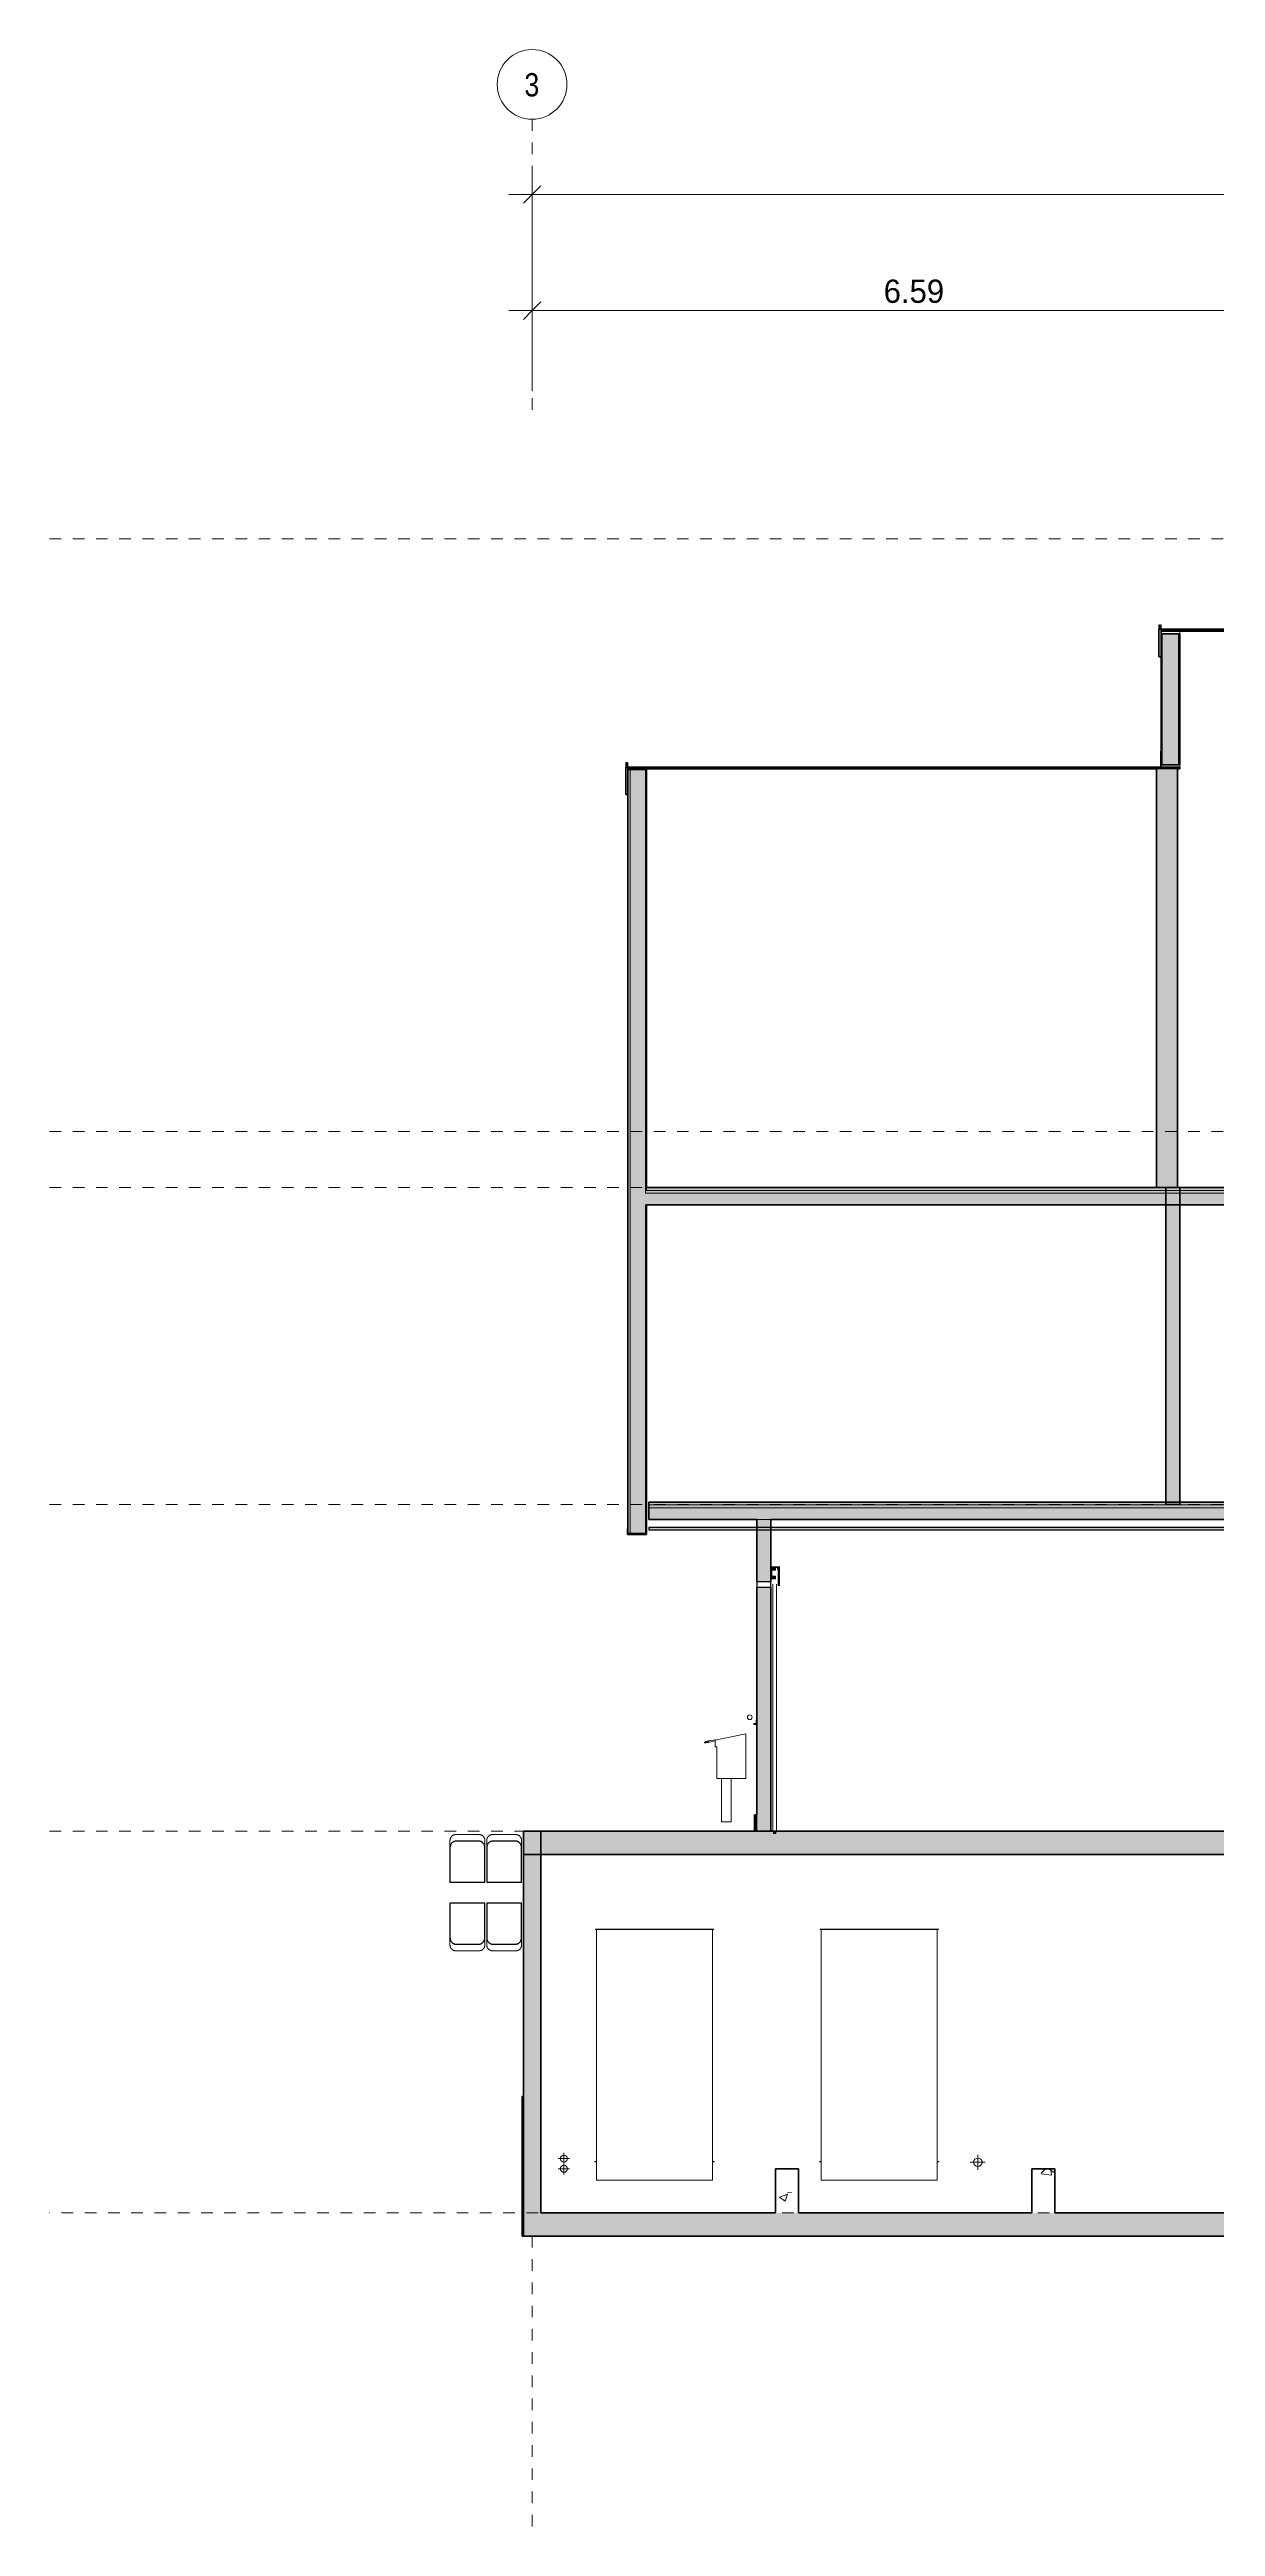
# Model space of a CAD drawing. Header units: metres. Extents: x -3 to 141, y -7 to 15.
# Drawn here: x 92.84 to 102.88, y -5.98 to 15.33 of the extents above; entities that cross this region are included whole.
import ezdxf

# ---------------------------------------------------------------- set-up
doc = ezdxf.new("R2010")
doc.units = ezdxf.units.M
doc.linetypes.add('Centre', pattern=[0.03175, 0.00635, -0.00475, 0.0159, -0.00475])
doc.linetypes.add('Grid Line', pattern=[0.022225, 0.0127, -0.003175, 0.003175, -0.003175])
for name, color, linetype, lineweight in [('A-ANNO-DIMS', 7, 'Continuous', 9), ('A-ANNO-DIMS-100', 7, 'Continuous', 9), ('A-CLNG', 7, 'Continuous', 9), ('A-CLNG-PATT', 7, 'Continuous', 35), ('A-DOOR', 7, 'Continuous', 9), ('A-FLOR', 7, 'Continuous', 9), ('A-FLOR-HRAL', 7, 'Continuous', 9), ('A-FLOR-LEVL', 7, 'Continuous', 9), ('A-FLOR-MCUT', 7, 'Continuous', 9), ('A-FLOR-PATT', 7, 'Continuous', 35), ('A-GENM', 7, 'Continuous', 9), ('A-ROOF', 7, 'Continuous', 9), ('A-ROOF-MCUT', 7, 'Continuous', 35), ('A-ROOF-OTLN', 7, 'Continuous', 9), ('A-ROOF-PATT', 7, 'Continuous', 9), ('A-WALL', 7, 'Continuous', 9), ('A-WALL-PATT', 7, 'Continuous', 35), ('I-WALL', 7, 'Continuous', 9), ('P-EQPM', 7, 'Continuous', 9), ('P-PIPE', 7, 'Continuous', 9), ('P-PIPE-CNTR', 7, 'Continuous', 9), ('P-SANR-FIXT', 7, 'Continuous', 9), ('S-BEAM', 7, 'Continuous', 9), ('S-GRID', 7, 'Continuous', 9), ('S-GRID-IDEN', 7, 'Continuous', 9)]:
    doc.layers.add(name, color=color, linetype=linetype, lineweight=lineweight)
doc.styles.add('Century Gothic_1', font='GOTHIC.TTF', dxfattribs={"height": 0.2})
doc.styles.add('Saira Condensed', font='SairaCondensed-Regular.ttf', dxfattribs={"height": 0.2})
doc.dimstyles.new('FCA_N_Cotas_E100', dxfattribs={"dimscale": 0.3048, "dimtxt": 0.208834, "dimasz": 0.492126, "dimexe": 0.656168, "dimexo": 0.656168, "dimgap": 0.032808, "dimtad": 1, "dimrnd": 0.01, "dimzin": 0, "dimdsep": 46, "dimtxsty": 'Century Gothic_1', "dimblk1": 'OBLIQUE', "dimblk2": 'OBLIQUE', "dimsah": 1, "dimcen": 0.09, "dimdle": 0.656168, "dimazin": 2, "dimtfac": 1, "dimtdec": 4, "dimtix": 1, "dimtmove": 0, "dimatfit": 3, "dimfxl": 1, "dimtvp": 1, "dimtolj": 1, "dimtzin": 0, "dimarcsym": 2})
pattern_1 = [(50, (101.3816, 5.947), (0.728738, -0.06376), [0.0762, -0.8382]), (355, (101.3816, 5.947), (-0.14097, 0.764224), [0.06096, -0.67056]), (100.451, (101.4426, 5.942), (0.58777, 0.70047), [0.06476, -0.71236]), (46.184, (101.3816, 6.15), (1.084314, -0.168175), [0.1143, -1.257]), (96.636, (101.4716, 6.136), (0.94999, 0.98975), [0.09714, -1.069]), (351.184, (101.3816, 6.15), (0.94969, 0.99015), [0.09144, -1.006]), (21, (101.4836, 6.099), (0.606457, -0.409065), [0.0762, -0.8382]), (326, (101.4836, 6.099), (0.24721, 0.73675), [0.06096, -0.67056]), (71.451, (101.5336, 6.065), (0.85367, 0.327687), [0.06476, -0.71236]), (37.5, (101.38158, 5.947), (0.012355, 0.338224), [0.03353, -0.6289, 0.03353, -0.64719, -0.6731]), (37.5, (101.38158, 5.947), (0.012355, 0.338224), [-1.343, 0.03353, -0.63957]), (7.5, (101.3816, 5.947), (0.267281, 0.400725), [0.03353, -0.35458, 0.03353, -0.61366, -0.25654]), (7.5, (101.3816, 5.947), (0.267281, 0.400725), [-1.035, 0.03353, -0.22301]), (327.5, (101.15558, 5.947), (0.542363, -0.022921), [0.03353, -0.22047, 0.03353, -0.75895, -1.052]), (327.5, (101.15558, 5.947), (0.542363, -0.022921), [-1.046, 0.03353, -1.018]), (317.5, (101.0536, 5.947), (0.592516, 0.101701), [0.03353, -0.29667, 0.03353, -0.49276, -0.74676]), (317.5, (101.0536, 5.947), (0.592516, 0.101701), [-0.85649, 0.03353, -0.71323])]

# ---------------------------------------------------------------- blocks, each defined once
blk = doc.blocks.new('Basic Wall _ Tabique exterior_Estructura Lamina Metalica - ___-2469500-Sección 04')
at = {"layer": 'A-WALL-PATT', "lineweight": 9, "true_color": 0x9a9a9a}
blk.add_hatch(color=253, dxfattribs=at).paths.add_polyline_path([(1.961, 0), (1.981, 0), (1.981, 0.14), (1.961, 0.14)])
at = {"layer": 'A-WALL', "lineweight": 35}
for p, q in [((1.981, 0.14), (1.961, 0.14)), ((1.961, 0.14), (1.961, 0)), ((1.961, 0), (1.981, 0))]:
    blk.add_line(p, q, dxfattribs=at)
at = {"layer": 'A-WALL'}
blk.add_line((1.981, 0), (1.981, 0.14), dxfattribs=at)
blk = doc.blocks.new('M_Corniza Generica - Gris-2550090-Sección 04')
at = {"layer": 'A-GENM', "true_color": 0x474958}
blk.add_hatch(color=251, dxfattribs=at).paths.add_polyline_path([(5.461, 9.254), (5.461, 9.295), (5.456, 9.295), (5.456, 9.254)])
at = {"layer": 'A-GENM', "color": 8, "true_color": 0x808080}
blk.add_line((5.456, 9.295), (5.456, 9.254), dxfattribs=at)
at = {"layer": 'A-GENM', "lineweight": 25}
for p, q in [((5.461, 9.254), (5.456, 9.254)), ((5.456, 9.254), (5.456, 9.157)), ((5.461, 9.157), (5.461, 9.254)), ((5.456, 9.157), (5.456, 9.154)), ((5.456, 9.154), (5.461, 9.154)), ((5.461, 9.154), (5.461, 9.157))]:
    blk.add_line(p, q, dxfattribs=at)
blk = doc.blocks.new('Puerta corredera simple con guía deslizante - 1200 x 2700mm-2595036-Sección 04')
at = {"layer": 'A-DOOR', "lineweight": 25, "true_color": 0xc0c0c0}
for points in [[(2.161, 2.255), (2.166, 2.255), (2.166, 2.275), (2.101, 2.275), (2.101, 2.27), (2.161, 2.27)], [(2.141, 2.17), (2.141, 2.195), (2.111, 2.195), (2.111, 2.245), (2.141, 2.245), (2.141, 2.27), (2.101, 2.27), (2.101, 2.17)], [(2.166, 2.115), (2.176, 2.115), (2.176, 2.275), (2.166, 2.275)], [(2.146, -0.02), (2.146, 0), (2.141, 0), (2.141, -0.015), (2.131, -0.015), (2.131, 0), (2.126, 0), (2.126, -0.02)]]:
    blk.add_hatch(color=9, dxfattribs=at).paths.add_polyline_path(points)
at = {"layer": 'A-DOOR', "lineweight": 25}
for p, q in [((2.101, 2.145), (1.981, 2.145)), ((1.981, 2.145), (1.981, 2.1)), ((2.101, 2.1), (2.101, 2.145)), ((1.981, 2.1), (2.101, 2.1))]:
    blk.add_line(p, q, dxfattribs=at)
at = {"layer": 'A-DOOR'}
for p, q in [((2.166, 2.275), (2.101, 2.275)), ((2.101, 2.275), (2.101, 2.27)), ((2.141, 2.27), (2.101, 2.27)), ((2.101, 2.27), (2.101, 2.17)), ((2.101, 2.27), (2.161, 2.27)), ((2.101, 2.17), (2.141, 2.17)), ((2.111, 2.195), (2.111, 2.245)), ((2.111, 2.245), (2.141, 2.245)), ((2.141, 2.195), (2.111, 2.195)), ((2.141, 2.245), (2.141, 2.27)), ((2.141, 2.17), (2.141, 2.195)), ((2.161, 2.27), (2.161, 2.255)), ((2.161, 2.255), (2.166, 2.255)), ((2.166, 2.275), (2.166, 2.115)), ((2.176, 2.275), (2.166, 2.275)), ((2.166, 2.255), (2.166, 2.275)), ((2.176, 2.115), (2.176, 2.275)), ((2.166, 2.115), (2.176, 2.115)), ((2.131, 0), (2.126, 0)), ((2.126, 0), (2.126, -0.02)), ((2.131, -0.015), (2.131, 0)), ((2.146, 0), (2.141, 0)), ((2.141, 0), (2.141, -0.015)), ((2.146, -0.02), (2.146, 0)), ((2.126, -0.02), (2.146, -0.02)), ((2.141, -0.015), (2.131, -0.015))]:
    blk.add_line(p, q, dxfattribs=at)
at = {"layer": 'A-DOOR', "lineweight": 18}
for p, q in [((2.12, 2.125), (2.12, 0.005)), ((2.152, 0.005), (2.152, 2.125))]:
    blk.add_line(p, q, dxfattribs=at)
blk = doc.blocks.new('M_RVR_Neumatico - M_RVR_Neumatico-2622534-Sección 04')
at = {"layer": 'A-GENM', "lineweight": 25}
for p, q in [((-0.343, -0.144), (-0.343, -0.438)), ((-0.093, -0.087), (-0.293, -0.087)), ((-0.043, -0.438), (-0.043, -0.144)), ((-0.343, -0.438), (-0.043, -0.438)), ((-0.043, -0.621), (-0.343, -0.621)), ((-0.343, -0.621), (-0.343, -0.915)), ((-0.043, -0.915), (-0.043, -0.621)), ((-0.293, -0.972), (-0.093, -0.972))]:
    blk.add_line(p, q, dxfattribs=at)
at = {"layer": 'A-GENM', "color": 8, "true_color": 0x808080}
for p, q in [((-0.093, -0.03), (-0.293, -0.03)), ((-0.293, -1.03), (-0.093, -1.03))]:
    blk.add_line(p, q, dxfattribs=at)
at = {"layer": 'A-GENM', "color": 8, "true_color": 0x808080, "flags": 128}
for points in [[(-0.343, -0.08), (-0.343, -0.078), (-0.342, -0.076), (-0.342, -0.074), (-0.342, -0.072), (-0.342, -0.07), (-0.341, -0.068), (-0.341, -0.066), (-0.34, -0.064), (-0.339, -0.062), (-0.339, -0.06), (-0.338, -0.058), (-0.337, -0.056), (-0.336, -0.055), (-0.335, -0.053), (-0.334, -0.051), (-0.333, -0.05), (-0.331, -0.048), (-0.33, -0.047), (-0.329, -0.045), (-0.327, -0.044), (-0.326, -0.042), (-0.324, -0.041), (-0.323, -0.04), (-0.321, -0.039), (-0.32, -0.037), (-0.318, -0.036), (-0.316, -0.035), (-0.314, -0.035), (-0.313, -0.034), (-0.311, -0.033), (-0.309, -0.032), (-0.307, -0.032), (-0.305, -0.031), (-0.303, -0.031), (-0.301, -0.03), (-0.299, -0.03), (-0.297, -0.03), (-0.295, -0.03), (-0.293, -0.03), (-0.293, -0.03)], [(-0.343, -0.144), (-0.343, -0.141), (-0.343, -0.133), (-0.343, -0.125), (-0.343, -0.117), (-0.343, -0.11), (-0.343, -0.104), (-0.343, -0.098), (-0.343, -0.094), (-0.343, -0.09), (-0.343, -0.086), (-0.343, -0.083), (-0.343, -0.081), (-0.343, -0.08), (-0.343, -0.08), (-0.343, -0.08)], [(-0.343, -0.08), (-0.343, -0.08), (-0.343, -0.081), (-0.343, -0.083), (-0.343, -0.085), (-0.343, -0.089), (-0.343, -0.092), (-0.343, -0.097), (-0.343, -0.102), (-0.343, -0.108), (-0.343, -0.115), (-0.343, -0.122), (-0.343, -0.13), (-0.343, -0.139), (-0.343, -0.144)], [(-0.093, -0.03), (-0.091, -0.03), (-0.089, -0.03), (-0.087, -0.03), (-0.085, -0.03), (-0.083, -0.031), (-0.081, -0.031), (-0.079, -0.032), (-0.077, -0.032), (-0.075, -0.033), (-0.073, -0.034), (-0.071, -0.034), (-0.07, -0.035), (-0.068, -0.036), (-0.066, -0.037), (-0.064, -0.038), (-0.063, -0.039), (-0.061, -0.041), (-0.06, -0.042), (-0.058, -0.043), (-0.057, -0.045), (-0.055, -0.046), (-0.054, -0.048), (-0.053, -0.049), (-0.052, -0.051), (-0.051, -0.053), (-0.049, -0.054), (-0.049, -0.056), (-0.048, -0.058), (-0.047, -0.06), (-0.046, -0.061), (-0.045, -0.063), (-0.045, -0.065), (-0.044, -0.067), (-0.044, -0.069), (-0.043, -0.071), (-0.043, -0.073), (-0.043, -0.075), (-0.043, -0.077), (-0.043, -0.079), (-0.043, -0.08)], [(-0.043, -0.144), (-0.043, -0.135), (-0.043, -0.127), (-0.043, -0.119), (-0.043, -0.112), (-0.043, -0.106), (-0.043, -0.1), (-0.043, -0.095), (-0.043, -0.091), (-0.043, -0.087), (-0.043, -0.084), (-0.043, -0.082), (-0.043, -0.08), (-0.043, -0.08), (-0.043, -0.08)], [(-0.043, -0.08), (-0.043, -0.08), (-0.043, -0.081), (-0.043, -0.083), (-0.043, -0.085), (-0.043, -0.089), (-0.043, -0.092), (-0.043, -0.097), (-0.043, -0.102), (-0.043, -0.108), (-0.043, -0.115), (-0.043, -0.122), (-0.043, -0.13), (-0.043, -0.139), (-0.043, -0.144)], [(-0.343, -0.915), (-0.343, -0.924), (-0.343, -0.932), (-0.343, -0.94), (-0.343, -0.947), (-0.343, -0.953), (-0.343, -0.959), (-0.343, -0.964), (-0.343, -0.968), (-0.343, -0.972), (-0.343, -0.975), (-0.343, -0.977), (-0.343, -0.979), (-0.343, -0.979), (-0.343, -0.98)], [(-0.343, -0.98), (-0.343, -0.979), (-0.343, -0.978), (-0.343, -0.976), (-0.343, -0.974), (-0.343, -0.971), (-0.343, -0.967), (-0.343, -0.962), (-0.343, -0.957), (-0.343, -0.951), (-0.343, -0.944), (-0.343, -0.937), (-0.343, -0.929), (-0.343, -0.92), (-0.343, -0.915)], [(-0.293, -1.03), (-0.295, -1.03), (-0.297, -1.029), (-0.299, -1.029), (-0.301, -1.029), (-0.303, -1.029), (-0.304, -1.028), (-0.306, -1.028), (-0.308, -1.027), (-0.31, -1.026), (-0.312, -1.026), (-0.314, -1.025), (-0.316, -1.024), (-0.317, -1.023), (-0.319, -1.022), (-0.321, -1.021), (-0.322, -1.02), (-0.324, -1.018), (-0.326, -1.017), (-0.327, -1.016), (-0.328, -1.014), (-0.33, -1.013), (-0.331, -1.011), (-0.332, -1.01), (-0.334, -1.008), (-0.335, -1.007), (-0.336, -1.005), (-0.337, -1.003), (-0.338, -1.001), (-0.338, -1), (-0.339, -0.998), (-0.34, -0.996), (-0.341, -0.994), (-0.341, -0.992), (-0.342, -0.99), (-0.342, -0.988), (-0.342, -0.986), (-0.342, -0.984), (-0.343, -0.982), (-0.343, -0.98), (-0.343, -0.98)], [(-0.043, -0.98), (-0.043, -0.982), (-0.043, -0.984), (-0.043, -0.986), (-0.043, -0.988), (-0.044, -0.99), (-0.044, -0.991), (-0.045, -0.993), (-0.045, -0.995), (-0.046, -0.997), (-0.047, -0.999), (-0.047, -1.001), (-0.048, -1.003), (-0.049, -1.004), (-0.05, -1.006), (-0.051, -1.008), (-0.053, -1.009), (-0.054, -1.011), (-0.055, -1.013), (-0.056, -1.014), (-0.058, -1.015), (-0.059, -1.017), (-0.061, -1.018), (-0.062, -1.019), (-0.064, -1.021), (-0.066, -1.022), (-0.067, -1.023), (-0.069, -1.024), (-0.071, -1.025), (-0.073, -1.025), (-0.074, -1.026), (-0.076, -1.027), (-0.078, -1.027), (-0.08, -1.028), (-0.082, -1.028), (-0.084, -1.029), (-0.086, -1.029), (-0.088, -1.029), (-0.09, -1.03), (-0.092, -1.03), (-0.093, -1.03)], [(-0.043, -0.915), (-0.043, -0.918), (-0.043, -0.926), (-0.043, -0.935), (-0.043, -0.942), (-0.043, -0.949), (-0.043, -0.955), (-0.043, -0.961), (-0.043, -0.965), (-0.043, -0.97), (-0.043, -0.973), (-0.043, -0.976), (-0.043, -0.978), (-0.043, -0.979), (-0.043, -0.98), (-0.043, -0.98)], [(-0.043, -0.98), (-0.043, -0.979), (-0.043, -0.978), (-0.043, -0.976), (-0.043, -0.974), (-0.043, -0.971), (-0.043, -0.967), (-0.043, -0.962), (-0.043, -0.957), (-0.043, -0.951), (-0.043, -0.944), (-0.043, -0.937), (-0.043, -0.929), (-0.043, -0.92), (-0.043, -0.915)]]:
    blk.add_lwpolyline(points, dxfattribs=at)
at = {"layer": 'A-GENM', "lineweight": 25}
for points, knots in [([(-0.293, -0.087), (-0.297, -0.087), (-0.303, -0.088), (-0.31, -0.09), (-0.317, -0.094), (-0.326, -0.1), (-0.333, -0.109), (-0.337, -0.117), (-0.339, -0.122), (-0.341, -0.128), (-0.342, -0.135), (-0.343, -0.141), (-0.343, -0.144)], [0, 0, 0, 0, 0.142857, 0.214286, 0.285714, 0.428571, 0.571429, 0.678571, 0.732143, 0.785714, 0.892857, 1, 1, 1, 1]), ([(-0.043, -0.144), (-0.043, -0.14), (-0.043, -0.132), (-0.047, -0.121), (-0.052, -0.11), (-0.058, -0.102), (-0.063, -0.098), (-0.067, -0.095), (-0.071, -0.092), (-0.075, -0.09), (-0.079, -0.089), (-0.085, -0.087), (-0.09, -0.087), (-0.093, -0.087)], [0, 0, 0, 0, 0.142857, 0.285714, 0.428571, 0.571429, 0.625, 0.678571, 0.732143, 0.785714, 0.839286, 0.892857, 1, 1, 1, 1]), ([(-0.343, -0.915), (-0.343, -0.919), (-0.342, -0.927), (-0.339, -0.939), (-0.333, -0.949), (-0.327, -0.957), (-0.322, -0.962), (-0.318, -0.964), (-0.314, -0.967), (-0.31, -0.969), (-0.306, -0.97), (-0.3, -0.972), (-0.296, -0.972), (-0.293, -0.972)], [0, 0, 0, 0, 0.142857, 0.285714, 0.428571, 0.571429, 0.625, 0.678571, 0.732143, 0.785714, 0.839286, 0.892857, 1, 1, 1, 1]), ([(-0.093, -0.972), (-0.088, -0.972), (-0.083, -0.971), (-0.075, -0.969), (-0.068, -0.965), (-0.06, -0.959), (-0.053, -0.95), (-0.049, -0.943), (-0.046, -0.937), (-0.045, -0.931), (-0.043, -0.924), (-0.043, -0.918), (-0.043, -0.915)], [0, 0, 0, 0, 0.142857, 0.214286, 0.285714, 0.428571, 0.571429, 0.678571, 0.732143, 0.785714, 0.892857, 1, 1, 1, 1])]:
    blk.add_open_spline(points, degree=3, knots=knots, dxfattribs=at)
blk = doc.blocks.new('Railing - Railing-2694456-Sección 04')
at = {"layer": 'A-FLOR-HRAL'}
for start, end in [(0, 180), (180, 0)]:
    blk.add_arc((1.921, 0.98), 0.02, start, end, dxfattribs=at)
blk = doc.blocks.new('Handrail Type - Handrail_Internal_-2694641-Sección 04')
at = {"layer": 'A-FLOR-HRAL'}
for start, end in [(0, 180), (180, 0)]:
    blk.add_arc((1.921, 0.98), 0.02, start, end, dxfattribs=at)
blk = doc.blocks.new('Gerflor-Aluminium_Brackets-Escort_Wall_Mounted-55mm - Escort_Wall_Mounted_Bracket_55mm-2694134-Sección 04')
at = {"layer": 'A-FLOR-HRAL'}
for p, q in [((1.97, 0.925), (1.956, 0.925)), ((1.956, 0.925), (1.956, 0.917)), ((1.976, 0.951), (1.976, 0.931)), ((1.976, 0.919), (1.982, 0.919)), ((1.982, 0.956), (1.98, 0.956)), ((1.982, 0.919), (1.982, 0.956))]:
    blk.add_line(p, q, dxfattribs=at)
for centre, radius, start, end in [((1.958, 0.979), 0.0628, 267.7065, 286.2155), ((1.97, 0.931), 0.00619, 270, 0), ((1.98, 0.951), 0.0045, 90, 180)]:
    blk.add_arc(centre, radius, start, end, dxfattribs=at)
blk = doc.blocks.new('M_RVR_Caja Carga Petroleo_02 - M_RVR_Caja Carga Petroleo_02-2705341-Sección 04')
at = {"layer": 'P-SANR-FIXT', "color": 8, "lineweight": 18, "true_color": 0x808080}
for p, q in [((1.622, 0.787), (1.569, 0.776)), ((1.571, 0.766), (1.623, 0.777)), ((1.623, 0.782), (1.622, 0.787)), ((1.888, 0.838), (1.623, 0.782)), ((1.623, 0.782), (1.623, 0.725)), ((1.623, 0.725), (1.638, 0.725)), ((1.638, 0.725), (1.638, 0.453)), ((1.888, 0.453), (1.888, 0.838)), ((1.638, 0.453), (1.888, 0.453)), ((1.677, 0.453), (1.677, 0.081)), ((1.76, 0.081), (1.76, 0.453)), ((1.677, 0.081), (1.76, 0.081))]:
    blk.add_line(p, q, dxfattribs=at)
at = {"layer": 'P-SANR-FIXT', "color": 8, "lineweight": 18, "true_color": 0x808080, "flags": 128}
for points in [[(1.53, 0.763), (1.53, 0.763), (1.53, 0.763), (1.53, 0.763), (1.53, 0.763), (1.53, 0.764), (1.53, 0.764), (1.53, 0.764), (1.53, 0.764), (1.53, 0.764), (1.53, 0.765), (1.53, 0.765), (1.531, 0.765), (1.531, 0.765), (1.531, 0.765), (1.531, 0.765), (1.531, 0.766), (1.531, 0.766), (1.531, 0.766), (1.531, 0.766), (1.531, 0.766), (1.531, 0.767), (1.531, 0.767), (1.532, 0.767), (1.532, 0.767), (1.532, 0.767), (1.532, 0.767)], [(1.533, 0.759), (1.533, 0.759), (1.533, 0.759), (1.533, 0.759), (1.533, 0.759), (1.533, 0.759), (1.532, 0.76), (1.532, 0.76), (1.532, 0.76), (1.532, 0.76), (1.532, 0.76), (1.532, 0.76), (1.532, 0.76), (1.531, 0.76), (1.531, 0.761), (1.531, 0.761), (1.531, 0.761), (1.531, 0.761), (1.531, 0.761), (1.531, 0.762), (1.531, 0.762), (1.531, 0.762), (1.531, 0.762), (1.531, 0.762), (1.53, 0.762), (1.53, 0.763)], [(1.569, 0.776), (1.568, 0.776), (1.566, 0.775), (1.565, 0.775), (1.563, 0.775), (1.562, 0.774), (1.561, 0.774), (1.559, 0.774), (1.558, 0.773), (1.557, 0.773), (1.555, 0.773), (1.554, 0.773), (1.553, 0.772), (1.552, 0.772), (1.551, 0.772), (1.549, 0.772), (1.548, 0.771), (1.547, 0.771), (1.546, 0.771), (1.545, 0.771), (1.544, 0.771), (1.543, 0.77), (1.542, 0.77), (1.541, 0.77), (1.541, 0.77), (1.54, 0.77), (1.539, 0.769), (1.538, 0.769), (1.538, 0.769), (1.537, 0.769), (1.537, 0.769), (1.536, 0.769), (1.536, 0.769), (1.535, 0.769), (1.535, 0.769), (1.535, 0.769), (1.535, 0.769), (1.534, 0.768), (1.534, 0.768), (1.534, 0.768)], [(1.534, 0.768), (1.534, 0.768), (1.534, 0.768), (1.535, 0.769), (1.535, 0.769), (1.535, 0.769), (1.535, 0.769), (1.536, 0.769), (1.536, 0.769), (1.537, 0.769), (1.537, 0.769), (1.538, 0.769), (1.538, 0.769), (1.539, 0.769), (1.54, 0.77), (1.54, 0.77), (1.541, 0.77), (1.542, 0.77), (1.543, 0.77), (1.544, 0.77), (1.545, 0.771), (1.546, 0.771), (1.547, 0.771), (1.548, 0.771), (1.549, 0.772), (1.55, 0.772), (1.551, 0.772), (1.553, 0.772), (1.554, 0.773), (1.555, 0.773), (1.556, 0.773), (1.558, 0.773), (1.559, 0.774), (1.56, 0.774), (1.562, 0.774), (1.563, 0.775), (1.564, 0.775), (1.566, 0.775), (1.567, 0.775), (1.569, 0.776), (1.569, 0.776)], [(1.534, 0.768), (1.534, 0.768), (1.534, 0.768)], [(1.536, 0.759), (1.536, 0.759), (1.536, 0.759), (1.536, 0.759), (1.536, 0.759), (1.535, 0.759), (1.535, 0.759), (1.535, 0.759), (1.535, 0.759), (1.535, 0.759), (1.534, 0.759), (1.534, 0.759), (1.534, 0.759)], [(1.536, 0.759), (1.536, 0.759), (1.537, 0.759), (1.537, 0.759), (1.537, 0.759), (1.537, 0.759), (1.537, 0.759), (1.538, 0.759), (1.538, 0.759), (1.539, 0.759), (1.539, 0.759), (1.54, 0.759), (1.54, 0.76), (1.541, 0.76), (1.542, 0.76), (1.542, 0.76), (1.543, 0.76), (1.544, 0.76), (1.545, 0.76), (1.546, 0.761), (1.547, 0.761), (1.548, 0.761), (1.549, 0.761), (1.55, 0.762), (1.551, 0.762), (1.552, 0.762), (1.553, 0.762), (1.555, 0.763), (1.556, 0.763), (1.557, 0.763), (1.558, 0.763), (1.56, 0.764), (1.561, 0.764), (1.562, 0.764), (1.564, 0.764), (1.565, 0.765), (1.566, 0.765), (1.568, 0.765), (1.569, 0.766), (1.571, 0.766), (1.571, 0.766)], [(1.537, 0.759), (1.537, 0.759), (1.537, 0.759), (1.537, 0.759), (1.537, 0.759), (1.536, 0.759), (1.536, 0.759)], [(1.571, 0.766), (1.57, 0.766), (1.568, 0.765), (1.567, 0.765), (1.565, 0.765), (1.564, 0.765), (1.563, 0.764), (1.561, 0.764), (1.56, 0.764), (1.559, 0.763), (1.558, 0.763), (1.556, 0.763), (1.555, 0.763), (1.554, 0.762), (1.553, 0.762), (1.551, 0.762), (1.55, 0.762), (1.549, 0.761), (1.548, 0.761), (1.547, 0.761), (1.546, 0.761), (1.545, 0.761), (1.544, 0.76), (1.543, 0.76), (1.543, 0.76), (1.542, 0.76), (1.541, 0.76), (1.54, 0.76), (1.54, 0.759), (1.539, 0.759), (1.539, 0.759), (1.538, 0.759)]]:
    blk.add_lwpolyline(points, dxfattribs=at)
blk = doc.blocks.new('M_Estanque Combustible - M_Estanque Combustible-3096269-Sección 04')
at = {"layer": 'P-EQPM'}
for p, q in [((3.544, -0.844), (2.526, -0.844)), ((2.526, -0.844), (2.526, -0.846)), ((2.526, -0.846), (3.544, -0.846)), ((2.536, -0.846), (2.536, -3.004)), ((3.534, -3.004), (3.534, -0.846)), ((3.544, -0.844), (3.544, -0.846)), ((2.521, -2.843), (2.521, -2.845)), ((2.536, -2.843), (2.521, -2.843)), ((2.521, -2.845), (2.536, -2.845)), ((3.534, -2.843), (3.549, -2.843)), ((3.549, -2.845), (3.534, -2.845)), ((3.549, -2.845), (3.549, -2.843)), ((2.536, -3.004), (3.534, -3.004))]:
    blk.add_line(p, q, dxfattribs=at)
blk = doc.blocks.new('Grid - 3mm-1144979-Sección 04')
at = {"layer": 'S-GRID-IDEN', "color": 253, "true_color": 0xaaaaaa}
blk.add_circle((13.228, 15.032), 0.3, dxfattribs=at)
blk = doc.blocks.new('DIMBLOCK21-Sección 04')
at = {"layer": 'A-ANNO-DIMS-100'}
for p, q in [((96.996, 13.085), (96.996, 13.285)), ((103.59, 13.085), (103.59, 13.285)), ((96.796, 13.085), (103.59, 13.085)), ((96.996, 13.085), (96.996, 12.392)), ((103.59, 13.085), (103.59, 12.392))]:
    blk.add_line(p, q, dxfattribs=at)
at = {"layer": 'A-ANNO-DIMS-100', "lineweight": 35}
for p, q in [((96.996, 13.085), (96.921, 13.01)), ((96.996, 13.085), (97.071, 13.16)), ((103.59, 13.085), (103.515, 13.01)), ((103.59, 13.085), (103.665, 13.16))]:
    blk.add_line(p, q, dxfattribs=at)
at = {"layer": 'A-ANNO-DIMS-100', "color": 0, "insert": (100.021, 13.352), "char_height": 0.2, "width": 0.65236, "attachment_point": 1, "line_spacing_factor": 0.984502, "style": 'Century Gothic_1'}
blk.add_mtext('6.59', dxfattribs=at)
blk = doc.blocks.new('_Oblique')
at = {"color": 0, "linetype": 'ByBlock', "lineweight": -2}
blk.add_line((-0.5, -0.5), (0.5, 0.5), dxfattribs=at)
blk = doc.blocks.new('DIMBLOCK23-Sección 04')
at = {"layer": 'A-ANNO-DIMS-100'}
for p, q in [((96.996, 14.085), (96.996, 14.285)), ((110.175, 14.085), (110.175, 14.285)), ((96.796, 14.085), (110.375, 14.085)), ((96.996, 14.085), (96.996, 12.392)), ((110.175, 14.085), (110.175, 12.392))]:
    blk.add_line(p, q, dxfattribs=at)
at = {"layer": 'A-ANNO-DIMS-100', "lineweight": 35}
for p, q in [((96.996, 14.085), (96.921, 14.01)), ((96.996, 14.085), (97.071, 14.16)), ((110.175, 14.085), (110.1, 14.01)), ((110.175, 14.085), (110.25, 14.16))]:
    blk.add_line(p, q, dxfattribs=at)
at = {"layer": 'A-ANNO-DIMS-100', "color": 0, "insert": (103.236, 14.352), "char_height": 0.2, "width": 0.83931, "attachment_point": 1, "line_spacing_factor": 0.984502, "style": 'Century Gothic_1'}
blk.add_mtext('13.18', dxfattribs=at)

msp = doc.modelspace()

# ---------------------------------------------------------------- hatches: boundary and pattern name
at = {"layer": 'A-CLNG-PATT', "lineweight": 9, "true_color": 0xc0c0c0}
msp.add_hatch(color=9, dxfattribs=at).paths.add_polyline_path([(109.207, 2.594), (109.207, 2.614), (98.001, 2.614), (98.001, 2.594), (108.473, 2.594)])
at = {"layer": 'A-FLOR', "true_color": 0x9a9a9a}
for points in [[(97.971, 5.489), (109.217, 5.489), (109.217, 5.514), (97.971, 5.514)], [(109.217, 5.389), (109.217, 5.489), (97.971, 5.489), (97.971, 5.389), (109.207, 5.389)], [(107.467, 5.514), (109.207, 5.514), (109.207, 5.539), (97.981, 5.539), (97.981, 5.514), (105.456, 5.514)], [(108.473, 2.807), (109.207, 2.807), (109.207, 2.832), (98.001, 2.832), (98.001, 2.807), (107.467, 2.807)], [(109.207, 2.783), (109.207, 2.807), (98.001, 2.807), (98.001, 2.783), (108.473, 2.783)], [(103.445, 2.682), (109.207, 2.682), (109.207, 2.783), (98.001, 2.783), (98.001, 2.682), (99.423, 2.682)]]:
    msp.add_hatch(color=253, dxfattribs=at).paths.add_polyline_path(points)
at = {"layer": 'A-FLOR-PATT', "lineweight": 9, "true_color": 0x9a9a9a}
for points in [[(96.921, -0.2), (110.25, -0.2), (110.25, 0), (96.921, 0), (96.921, -0.046)], [(107.467, -3.485), (110.1, -3.485), (110.1, -3.285), (97.071, -3.285), (97.071, -3.485), (105.456, -3.485)]]:
    msp.add_hatch(color=253, dxfattribs=at).paths.add_polyline_path(points)
at = {"layer": 'A-ROOF', "true_color": 0x9a9a9a}
for points in [[(103.445, 10.333), (106.028, 10.333), (106.028, 10.343), (102.409, 10.343), (102.409, 10.333)], [(102.409, 10.328), (106.028, 10.328), (106.028, 10.333), (102.409, 10.333)], [(97.821, 9.147), (102.569, 9.147), (102.569, 9.157), (97.821, 9.157)], [(97.821, 9.142), (102.569, 9.142), (102.569, 9.147), (97.821, 9.147)]]:
    msp.add_hatch(color=253, dxfattribs=at).paths.add_polyline_path(points)
at = {"layer": 'A-ROOF-PATT', "true_color": 0x474958}
for points in [[(102.39, 10.343), (102.409, 10.343), (102.408, 10.383), (102.39, 10.383)], [(97.821, 9.157), (97.821, 9.198), (97.802, 9.198), (97.802, 9.157)]]:
    msp.add_hatch(color=251, dxfattribs=at).paths.add_polyline_path(points)
at = {"layer": 'A-WALL', "true_color": 0x9a9a9a}
h = msp.add_hatch(color=253, dxfattribs=at)
h.paths.add_polyline_path([(102.409, 10.305), (102.414, 10.304), (102.414, 9.177), (102.419, 9.177), (102.419, 10.305)])
h.paths.add_polyline_path([(102.409, 9.177), (102.412, 9.177), (102.412, 10.304), (102.409, 10.305)])
msp.add_hatch(color=253, dxfattribs=at).paths.add_polyline_path([(102.559, 9.177), (102.569, 9.177), (102.569, 10.305), (102.559, 10.305)])
h = msp.add_hatch(color=253, dxfattribs=at)
h.paths.add_polyline_path([(98.929, 0), (99.049, 0), (99.049, 2.1), (98.929, 2.1), (98.929, 0.14)])
h.paths.add_polyline_path([(99.023, 2.145), (99.049, 2.145), (99.049, 2.682), (98.929, 2.682), (98.929, 2.145)])
at = {"layer": 'A-WALL-PATT', "true_color": 0x9a9a9a}
msp.add_hatch(color=253, dxfattribs=at).paths.add_polyline_path([(102.419, 9.177), (102.559, 9.177), (102.559, 10.305), (102.419, 10.305)])
at = {"layer": 'A-WALL-PATT', "lineweight": 9, "true_color": 0x9a9a9a}
for points in [[(102.369, 5.539), (102.549, 5.539), (102.549, 9.142), (102.369, 9.142), (102.369, 5.946)], [(102.45, 2.812), (102.57, 2.812), (102.57, 5.539), (102.45, 5.539)], [(97.981, 2.553), (97.981, 2.555), (97.818, 2.555), (97.818, 2.603), (97.816, 2.603), (97.816, 2.553)], [(97.071, -3.485), (97.071, 0), (96.921, 0), (96.921, -3.485)]]:
    msp.add_hatch(color=253, dxfattribs=at).paths.add_polyline_path(points)
at = {"layer": 'I-WALL', "true_color": 0x9a9a9a}
for points in [[(97.841, 2.56), (97.841, 9.137), (97.821, 9.137), (97.821, 2.56)], [(97.971, 2.56), (97.971, 9.137), (97.841, 9.137), (97.841, 2.56)], [(96.921, -3.485), (96.921, -2.285), (96.911, -2.285), (96.911, -3.485)]]:
    msp.add_hatch(color=253, dxfattribs=at).paths.add_polyline_path(points)
h = msp.add_hatch(color=253, dxfattribs=at)
h.paths.add_polyline_path([(97.971, 2.56), (97.981, 2.56), (97.981, 5.389), (97.971, 5.389), (97.971, 3.283)])
h.paths.add_polyline_path([(97.981, 5.514), (97.981, 9.137), (97.971, 9.137), (97.971, 5.514)])
at = {"layer": 'S-BEAM'}
h = msp.add_hatch(dxfattribs=at)
h.set_pattern_fill('FP_4', color=256, style=0, pattern_type=2)
h.set_pattern_definition(pattern_1)
h.paths.add_polyline_path([(99.089, -3.285), (99.289, -3.285), (99.289, -2.905), (99.089, -2.905)])
h = msp.add_hatch(dxfattribs=at)
h.set_pattern_fill('FP_4', color=256, style=0, pattern_type=2)
h.set_pattern_definition(pattern_1)
h.paths.add_polyline_path([(101.295, -3.285), (101.495, -3.285), (101.495, -2.905), (101.295, -2.905)])

# ---------------------------------------------------------------- linework, layer by layer
at = {"layer": 'A-CLNG', "lineweight": 25}
for p, q in [((109.207, 2.614), (98.001, 2.614)), ((98.001, 2.614), (98.001, 2.594)), ((98.001, 2.594), (109.207, 2.594))]:
    msp.add_line(p, q, dxfattribs=at)
at = {"layer": 'A-FLOR', "lineweight": 35}
for p, q in [((109.207, 5.539), (97.981, 5.539)), ((97.981, 5.389), (104.907, 5.389)), ((109.207, 2.832), (98.001, 2.832)), ((98.001, 2.832), (98.001, 2.682)), ((98.001, 2.682), (98.929, 2.682)), ((99.049, 2.682), (108.15, 2.682)), ((108.476, 0), (96.921, 0)), ((96.921, 0), (96.921, -0.2)), ((96.921, -0.2), (103.515, -0.2)), ((99.089, -3.285), (97.071, -3.285)), ((101.295, -3.285), (99.289, -3.285)), ((105.628, -3.285), (101.495, -3.285)), ((97.071, -3.485), (110.1, -3.485))]:
    msp.add_line(p, q, dxfattribs=at)
at = {"layer": 'A-FLOR-LEVL', "color": 253, "linetype": 'Centre', "true_color": 0xaaaaaa}
for p, q in [((92.843, 11.121), (114.047, 11.121)), ((92.843, 6.021), (114.047, 6.021)), ((92.843, 5.539), (112.777, 5.539)), ((92.843, 2.812), (114.047, 2.812)), ((92.843, 0), (114.047, 0)), ((114.047, -3.285), (92.843, -3.285))]:
    msp.add_line(p, q, dxfattribs=at)
at = {"layer": 'A-FLOR-MCUT'}
for p, q in [((109.217, 5.514), (97.971, 5.514)), ((109.217, 5.489), (97.971, 5.489)), ((109.207, 2.807), (98.001, 2.807)), ((109.207, 2.783), (98.001, 2.783))]:
    msp.add_line(p, q, dxfattribs=at)
at = {"layer": 'A-ROOF'}
for p, q in [((102.409, 10.343), (102.409, 10.383)), ((102.409, 10.333), (106.028, 10.333)), ((97.821, 9.157), (97.821, 9.198)), ((102.569, 9.177), (102.569, 9.157)), ((97.821, 9.147), (102.569, 9.147))]:
    msp.add_line(p, q, dxfattribs=at)
at = {"layer": 'A-ROOF', "lineweight": 35}
for p, q in [((106.028, 10.343), (102.409, 10.343)), ((102.409, 10.328), (105.871, 10.328)), ((102.569, 9.157), (97.821, 9.157)), ((97.821, 9.142), (102.369, 9.142)), ((102.549, 9.142), (102.569, 9.142)), ((102.569, 9.142), (102.569, 9.157))]:
    msp.add_line(p, q, dxfattribs=at)
at = {"layer": 'A-ROOF-MCUT'}
for p, q in [((102.409, 10.343), (102.39, 10.343)), ((102.39, 10.343), (102.39, 10.107)), ((102.409, 10.305), (102.409, 10.343)), ((102.409, 10.107), (102.409, 10.305)), ((102.39, 10.107), (102.409, 10.107)), ((97.821, 9.157), (97.802, 9.157)), ((97.802, 9.157), (97.802, 8.921)), ((97.821, 9.137), (97.821, 9.157)), ((97.821, 8.921), (97.821, 9.137)), ((97.802, 8.921), (97.821, 8.921))]:
    msp.add_line(p, q, dxfattribs=at)
at = {"layer": 'A-ROOF-OTLN'}
for p, q in [((102.39, 10.383), (102.39, 10.343)), ((97.802, 9.198), (97.802, 9.157))]:
    msp.add_line(p, q, dxfattribs=at)
at = {"layer": 'A-WALL', "lineweight": 35}
for p, q in [((102.569, 10.305), (102.409, 10.305)), ((102.412, 9.177), (102.412, 10.304)), ((102.412, 10.304), (102.414, 10.304)), ((102.414, 10.304), (102.414, 9.177)), ((102.569, 9.177), (102.569, 10.305)), ((102.409, 10.107), (102.409, 9.177)), ((102.409, 9.177), (102.412, 9.177)), ((102.414, 9.177), (102.569, 9.177)), ((102.369, 9.142), (102.369, 5.539)), ((102.549, 5.539), (102.549, 9.142)), ((102.45, 5.539), (102.45, 2.812)), ((102.57, 2.812), (102.57, 5.539)), ((102.45, 2.812), (102.57, 2.812)), ((97.816, 2.603), (97.816, 2.553)), ((97.818, 2.603), (97.816, 2.603)), ((97.818, 2.555), (97.818, 2.603)), ((98.929, 2.682), (98.929, 2.145)), ((99.049, 2.145), (99.049, 2.682)), ((97.816, 2.553), (97.981, 2.553)), ((97.981, 2.555), (97.818, 2.555)), ((97.981, 2.553), (97.981, 2.555)), ((98.929, 2.1), (98.929, 0.14)), ((99.049, 0), (99.049, 2.1))]:
    msp.add_line(p, q, dxfattribs=at)
at = {"layer": 'A-WALL'}
for p, q in [((102.419, 10.305), (102.419, 9.177)), ((102.559, 10.305), (102.559, 9.177)), ((102.569, 10.328), (102.569, 10.305)), ((102.414, 9.18), (102.412, 9.18)), ((97.841, 9.137), (97.841, 2.56)), ((97.971, 9.137), (97.971, 5.539)), ((102.549, 9.142), (102.369, 9.142)), ((97.971, 5.489), (97.971, 5.514)), ((97.981, 5.389), (97.971, 5.389)), ((97.971, 5.389), (97.971, 2.56)), ((97.981, 5.514), (97.981, 5.539)), ((99.049, 2.682), (98.929, 2.682)), ((98.929, 0.14), (98.929, 0))]:
    msp.add_line(p, q, dxfattribs=at)
at = {"layer": 'I-WALL', "lineweight": 35}
for p, q in [((97.981, 9.137), (97.821, 9.137)), ((97.981, 5.539), (97.981, 9.137)), ((97.821, 8.921), (97.821, 2.56)), ((97.981, 2.56), (97.981, 5.389)), ((97.821, 2.56), (97.981, 2.56)), ((97.071, -3.285), (97.071, 0)), ((96.921, -3.485), (96.921, -0.2)), ((96.911, -2.285), (96.911, -3.485)), ((96.921, -2.285), (96.911, -2.285)), ((96.911, -3.485), (97.071, -3.485))]:
    msp.add_line(p, q, dxfattribs=at)
at = {"layer": 'I-WALL'}
for p, q in [((97.981, 9.142), (97.981, 9.137)), ((97.971, 5.514), (97.971, 5.539))]:
    msp.add_line(p, q, dxfattribs=at)
at = {"layer": 'P-PIPE', "color": 96, "true_color": 0x007f00}
for centre, radius, start, end in [((97.269, -2.818), 0.0302, 0, 180), ((97.269, -2.818), 0.0302, 180, 0), ((97.269, -2.906), 0.0302, 0, 180), ((97.269, -2.906), 0.0302, 180, 0), ((100.831, -2.85), 0.0365, 0, 180), ((100.831, -2.85), 0.0365, 180, 0)]:
    msp.add_arc(centre, radius, start, end, dxfattribs=at)
at = {"layer": 'P-PIPE-CNTR'}
for p, q in [((97.269, -2.868), (97.269, -2.768)), ((97.219, -2.818), (97.319, -2.818)), ((97.219, -2.906), (97.319, -2.906)), ((97.269, -2.956), (97.269, -2.856)), ((100.766, -2.85), (100.896, -2.85)), ((100.831, -2.915), (100.831, -2.785))]:
    msp.add_line(p, q, dxfattribs=at)
at = {"layer": 'S-BEAM', "lineweight": 35}
for p, q in [((99.289, -2.905), (99.089, -2.905)), ((99.089, -2.905), (99.089, -3.285)), ((99.289, -3.285), (99.289, -2.905)), ((101.495, -2.905), (101.295, -2.905)), ((101.295, -2.905), (101.295, -3.285)), ((101.495, -3.285), (101.495, -2.905))]:
    msp.add_line(p, q, dxfattribs=at)
at = {"layer": 'S-GRID', "color": 254, "linetype": 'Grid Line', "true_color": 0xd4d4d4}
for p, q in [((96.996, 12.232), (96.996, 14.732)), ((96.996, -5.984), (96.996, -3.484))]:
    msp.add_line(p, q, dxfattribs=at)

# ---------------------------------------------------------------- block references
at = {"layer": 'A-DOOR', "lineweight": 25}
msp.add_blockref('Puerta corredera simple con guía deslizante - 1200 x 2700mm-2595036-Sección 04', (96.948, 0), dxfattribs=at)
at = {"layer": 'A-FLOR-HRAL'}
for name in ['Railing - Railing-2694456-Sección 04', 'Handrail Type - Handrail_Internal_-2694641-Sección 04', 'Gerflor-Aluminium_Brackets-Escort_Wall_Mounted-55mm - Escort_Wall_Mounted_Bracket_55mm-2694134-Sección 04']:
    msp.add_blockref(name, (96.948, 0), dxfattribs=at)
at = {"layer": 'A-GENM', "color": 8, "true_color": 0x808080}
for name, p in [('M_Corniza Generica - Gris-2550090-Sección 04', (96.948, 0)), ('M_RVR_Neumatico - M_RVR_Neumatico-2622534-Sección 04', (96.632, 0)), ('M_RVR_Neumatico - M_RVR_Neumatico-2622534-Sección 04', (96.948, 0))]:
    msp.add_blockref(name, p, dxfattribs=at)
at = {"layer": 'A-WALL'}
msp.add_blockref('Basic Wall _ Tabique exterior_Estructura Lamina Metalica - ___-2469500-Sección 04', (96.948, 0), dxfattribs=at)
at = {"layer": 'P-EQPM'}
for p in [(95.015, 0), (96.948, 0)]:
    msp.add_blockref('M_Estanque Combustible - M_Estanque Combustible-3096269-Sección 04', p, dxfattribs=at)
at = {"layer": 'P-SANR-FIXT', "color": 8, "lineweight": 18, "true_color": 0x808080}
msp.add_blockref('M_RVR_Caja Carga Petroleo_02 - M_RVR_Caja Carga Petroleo_02-2705341-Sección 04', (96.948, 0), dxfattribs=at)
at = {"layer": 'S-GRID-IDEN', "color": 253, "true_color": 0xaaaaaa}
msp.add_blockref('Grid - 3mm-1144979-Sección 04', (83.768, 0), dxfattribs=at)

# ---------------------------------------------------------------- texts
at = {"layer": 'S-GRID-IDEN', "color": 253, "true_color": 0xaaaaaa, "insert": (96.93, 15.129), "char_height": 0.2, "width": 0.15232, "attachment_point": 1, "style": 'Saira Condensed'}
msp.add_mtext('3', dxfattribs=at)

# ---------------------------------------------------------------- dimensions: what is measured, and where the dimension line sits
at = {"layer": 'A-ANNO-DIMS'}
for base, p2, override, picture, middle in [((110.175, 14.085), (110.175, 12.192), {"dimpost": '<>', "dimfxl": 13.179768}, 'DIMBLOCK23-Sección 04', (103.585, 14.2)), ((103.59, 13.085), (103.59, 12.192), {"dimpost": '<>', "dimfxl": 6.594539}, 'DIMBLOCK21-Sección 04', (100.293, 13.2))]:
    dim = msp.add_linear_dim(base=base, p1=(96.996, 12.192), p2=p2, dimstyle='FCA_N_Cotas_E100', override=override, dxfattribs=at)
    dim.commit()
    dim.dimension.update_dxf_attribs({"geometry": picture, "text_midpoint": middle})

doc.saveas('drawing.dxf')
